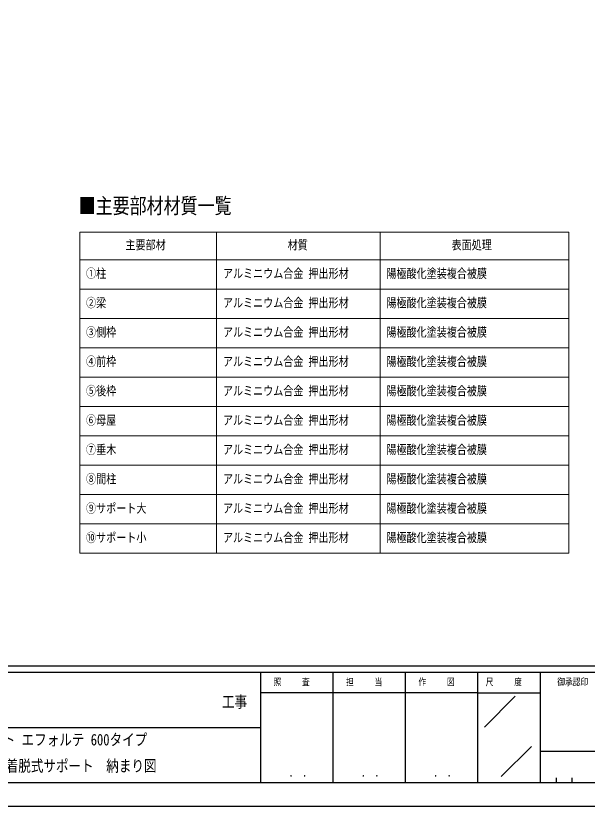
# Model space of a CAD drawing. Units: millimetres, scale not verified. Extents: x -10512 to 10512, y -7425 to 7425.
# Drawn here: x 1291 to 5835, y -7425 to -1142 of the extents above; entities that cross this region are included whole.
import ezdxf
from ezdxf.enums import TextEntityAlignment as Align

# ---------------------------------------------------------------- set-up
doc = ezdxf.new("R2010")
doc.units = ezdxf.units.MM
doc.header["$LTSCALE"] = 30
doc.layers.add('0-1_TABLE1', color=7, linetype='Continuous', lineweight=18)
doc.layers.add('0-2_USER1', color=3, linetype='Continuous')
doc.layers.add('0-7_YKK_ZWAK', color=7, linetype='Continuous')
doc.styles.add('ＭＳ ゴシック', font='')
doc.styles.get('ＭＳ ゴシック').set_extended_font_data('MS Gothic')

msp = doc.modelspace()

# ---------------------------------------------------------------- linework, layer by layer
at = {"layer": '0-1_TABLE1'}
for p, q in [((1800.04, -2861.54), (5688.29, -2861.54)), ((1800.04, -2861.54), (1800.04, -5414.87)), ((2888.47, -2861.54), (2888.47, -5414.87)), ((4188.29, -2861.54), (4188.29, -5414.87)), ((5688.29, -2861.54), (5688.29, -5414.87)), ((1800.04, -3081.54), (5688.29, -3081.54)), ((1800.04, -3314.87), (5688.29, -3314.87)), ((1800.04, -3548.21), (5688.29, -3548.21)), ((1800.04, -3781.54), (5688.29, -3781.54)), ((1800.04, -4014.87), (5688.29, -4014.87)), ((1800.04, -4248.21), (5688.29, -4248.21)), ((1800.04, -4481.54), (5688.29, -4481.54)), ((1800.04, -4714.87), (5688.29, -4714.87)), ((1800.04, -4948.21), (5688.29, -4948.21)), ((1800.04, -5181.54), (5688.29, -5181.54)), ((1800.04, -5414.87), (5688.29, -5414.87))]:
    msp.add_line(p, q, dxfattribs=at)
at = {"layer": '0-7_YKK_ZWAK'}
for p, q in [((9737.55, -6312.5), (-9762.45, -6312.5)), ((3237.55, -6362.5), (-12.45, -6362.5)), ((3812.55, -6362.5), (3812.55, -7237.5)), ((4387.55, -6362.5), (4387.55, -7237.5)), ((4962.55, -6362.5), (4962.55, -7237.5)), ((5462.55, -6362.5), (4962.55, -6362.5)), ((8043.8, -6362.5), (5462.55, -6362.5)), ((5462.55, -6362.5), (5462.55, -7237.5)), ((4962.55, -6525), (3237.55, -6525)), ((4962.55, -6525), (5462.55, -6525)), ((5017.76, -6795.73), (5262.59, -6550.9)), ((-12.45, -6800), (3237.55, -6800)), ((5151.68, -7189.97), (5392.23, -6949.42)), ((5462.55, -6987.5), (8043.8, -6987.5)), ((5587.55, -7200), (5587.55, -7237.5)), ((5712.55, -7200), (5712.55, -7237.5)), ((-12.45, -7237.5), (3237.55, -7237.5)), ((3237.55, -7237.5), (4962.55, -7237.5)), ((4962.55, -7237.5), (5462.55, -7237.5)), ((5462.55, -7237.5), (8043.8, -7237.5))]:
    msp.add_line(p, q, dxfattribs=at)
msp.add_lwpolyline([(-10512.5, -7425), (10512.5, -7425), (10512.5, 7425), (-10512.5, 7425)], close=True, dxfattribs=at)
msp.add_lwpolyline([(4962.55, -6362.5), (3237.55, -6362.5), (3237.55, -7237.5)], dxfattribs=at)

# ---------------------------------------------------------------- texts
at = {"layer": '0-1_TABLE1', "style": 'ＭＳ ゴシック', "width": 0.8}
for s, p in [('主要部材', (2162.92, -3021.54)), ('材質', (3453.05, -3021.54)), ('表面処理', (4756.95, -3021.54)), ('①柱', (1850.04, -3248.21)), ('アルミニウム合金 押出形材', (2938.47, -3248.21)), ('陽極酸化塗装複合被膜', (4238.29, -3248.21)), ('②梁', (1850.04, -3481.54)), ('アルミニウム合金 押出形材', (2938.47, -3481.54)), ('陽極酸化塗装複合被膜', (4238.29, -3481.54)), ('③側枠', (1850.04, -3714.87)), ('アルミニウム合金 押出形材', (2938.47, -3714.87)), ('陽極酸化塗装複合被膜', (4238.29, -3714.87)), ('④前枠', (1850.04, -3948.21)), ('アルミニウム合金 押出形材', (2938.47, -3948.21)), ('陽極酸化塗装複合被膜', (4238.29, -3948.21)), ('⑤後枠', (1850.04, -4181.54)), ('アルミニウム合金 押出形材', (2938.47, -4181.54)), ('陽極酸化塗装複合被膜', (4238.29, -4181.54)), ('⑥母屋', (1850.04, -4414.87)), ('アルミニウム合金 押出形材', (2938.47, -4414.87)), ('陽極酸化塗装複合被膜', (4238.29, -4414.87)), ('⑦垂木', (1850.04, -4648.21)), ('アルミニウム合金 押出形材', (2938.47, -4648.21)), ('陽極酸化塗装複合被膜', (4238.29, -4648.21)), ('⑧間柱', (1850.04, -4881.54)), ('アルミニウム合金 押出形材', (2938.47, -4881.54)), ('陽極酸化塗装複合被膜', (4238.29, -4881.54)), ('⑨サポート大', (1850.04, -5114.87)), ('アルミニウム合金 押出形材', (2938.47, -5114.87)), ('陽極酸化塗装複合被膜', (4238.29, -5114.87)), ('⑩サポート小', (1850.04, -5348.21)), ('アルミニウム合金 押出形材', (2938.47, -5348.21)), ('陽極酸化塗装複合被膜', (4238.29, -5348.21))]:
    msp.add_text(s, height=73.31, dxfattribs=at).set_placement(p, align=Align.BOTTOM_LEFT)
at = {"layer": '0-2_USER1', "style": 'ＭＳ ゴシック', "width": 0.8}
for s, height, p in [('■主要部材材質一覧', 123.8, (1791.27, -2751.34)), ('サイクルポート エフォルテ 600タイプ', 91.64, (587.3, -6969.36)), ('単体セット\u3000着脱式サポート\u3000納まり図', 91.64, (610.63, -7177.69))]:
    msp.add_text(s, height=height, dxfattribs=at).set_placement(p, align=Align.BOTTOM_LEFT)
at = {"layer": '0-7_YKK_ZWAK', "style": 'ＭＳ ゴシック', "width": 0.8}
for s, height, p in [('照     査', 54.99, (3341.05, -6481.25)), ('担     当', 54.99, (3918.05, -6481.25)), ('作     図', 54.99, (4493.05, -6481.25)), ('尺     度', 54.99, (5028.55, -6481.25)), ('御承認印', 54.99, (5597.85, -6481.25)), ('工事', 91.64, (2930.83, -6668.66)), ('． ．', 64.79, (3462.5, -7210.88)), ('． ．', 64.79, (4037.5, -7210.88)), ('． ．', 64.79, (4612.5, -7210.88))]:
    msp.add_text(s, height=height, dxfattribs=at).set_placement(p, align=Align.BOTTOM_LEFT)

doc.saveas('drawing.dxf')
